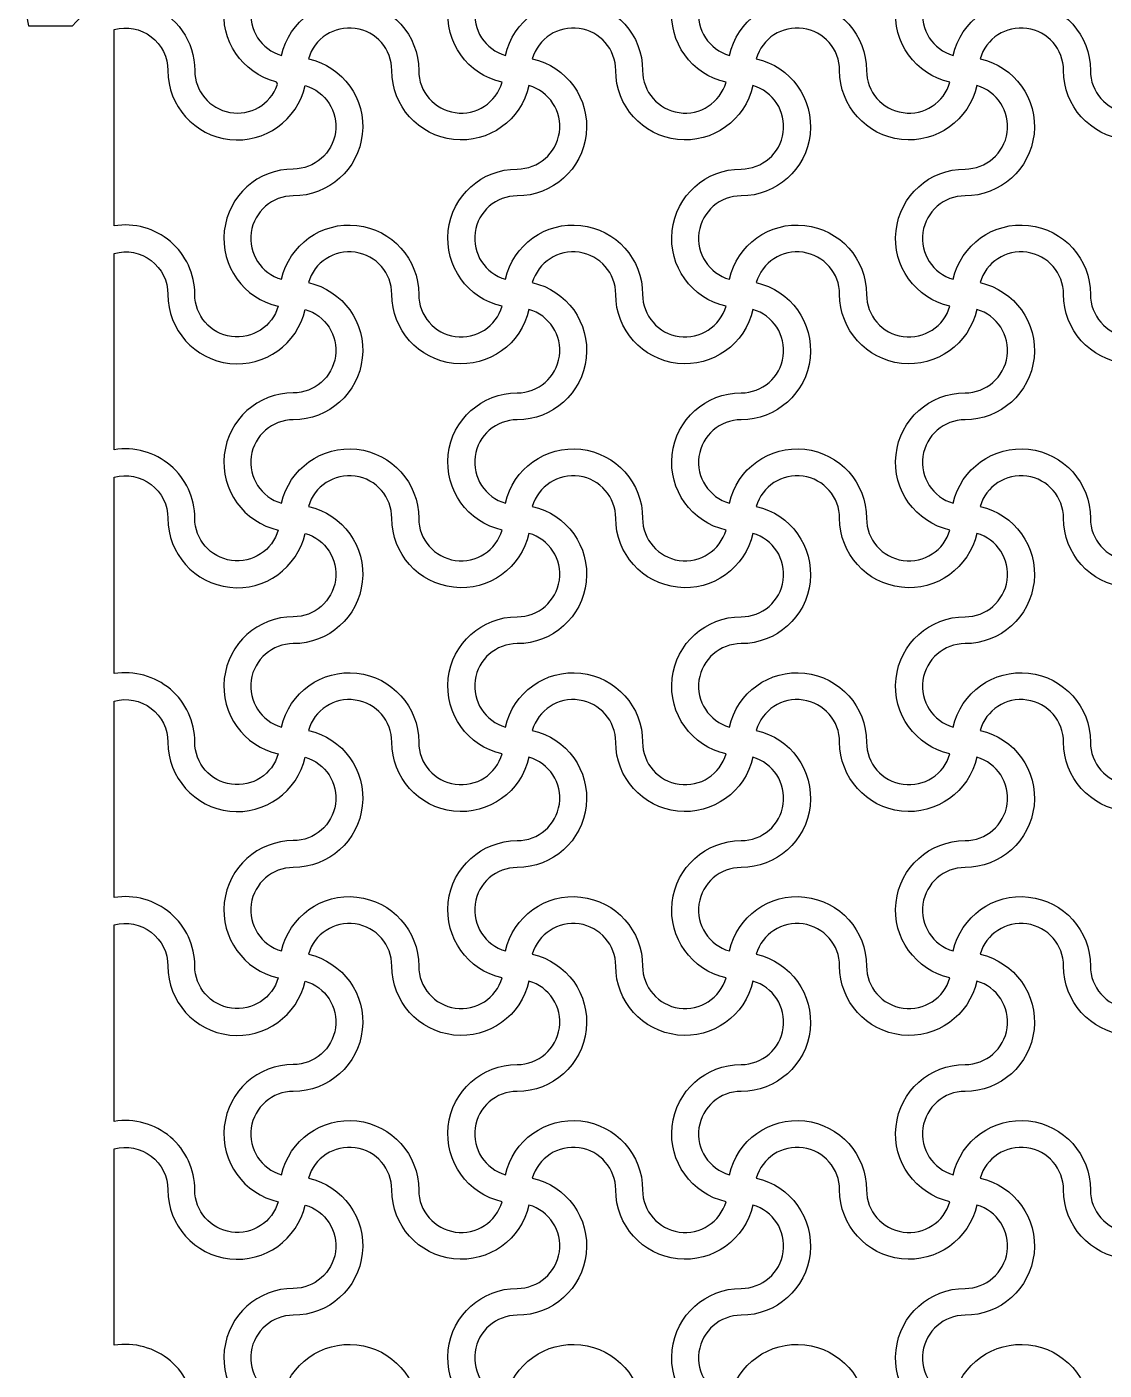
# Model space of a CAD drawing. Header units: millimetres. Extents: x 24 to 345, y 12 to 201.
# Drawn here: x 73.119 to 75.044, y 35.172 to 37.572 of the extents above; entities that cross this region are included whole.
import ezdxf

# ---------------------------------------------------------------- set-up
doc = ezdxf.new("R2010")
doc.units = ezdxf.units.MM
doc.header["$MEASUREMENT"] = 0
doc.layers.add('5th metal (rf+ground)', color=240, linetype='Continuous')

msp = doc.modelspace()

# ---------------------------------------------------------------- linework, layer by layer
at = {"layer": '5th metal (rf+ground)'}
for points in [[(73.20056, 37.57421, -0.6990522), (73.4193, 37.49421, 0.8396467), (73.56675, 37.46831, 0.3140027), (73.56403, 37.47422, -0.8800119), (73.5953, 37.71821, 0.8296244), (73.62288, 37.86503, 0.3532589), (73.61495, 37.86168, -0.8753594), (73.3713, 37.89421, 0.8341201), (73.22419, 37.92104, 0.111244), (73.22362, 37.9179, 0.2790122), (73.22725, 37.91402, -0.8774938), (73.1953, 37.67021, 0.4945431), (73.12198, 37.57421)], [(73.20056, 37.57421, -0.6990522), (73.4193, 37.49421, 0.8396467), (73.56675, 37.46831, 0.3140027), (73.56403, 37.47422, -0.8800119), (73.5953, 37.71821, 0.8296244), (73.62288, 37.86503, 0.3532589), (73.61495, 37.86168, -0.8753594), (73.3713, 37.89421, 0.8341201), (73.22419, 37.92104, 0.111244), (73.22362, 37.9179, 0.2790122), (73.22725, 37.91402, -0.8774938), (73.1953, 37.67021, 0.4945431), (73.12198, 37.57421)], [(73.20056, 37.57421, -0.6990522), (73.4193, 37.49421, 0.8396467), (73.56675, 37.46831, 0.3140027), (73.56403, 37.47422, -0.8800119), (73.5953, 37.71821, 0.8296244), (73.62288, 37.86503, 0.3532589), (73.61495, 37.86168, -0.8753594), (73.3713, 37.89421, 0.8341201), (73.22419, 37.92104, 0.111244), (73.22362, 37.9179, 0.2790122), (73.22725, 37.91402, -0.8774938), (73.1953, 37.67021, 0.4945431), (73.12198, 37.57421)], [(73.20056, 37.57421, -0.6990522), (73.4193, 37.49421, 0.8396467), (73.56675, 37.46831, 0.3140027), (73.56403, 37.47422, -0.8800119), (73.5953, 37.71821, 0.8296244), (73.62288, 37.86503, 0.3532589), (73.61495, 37.86168, -0.8753594), (73.3713, 37.89421, 0.8341201), (73.22419, 37.92104, 0.111244), (73.22362, 37.9179, 0.2790122), (73.22725, 37.91402, -0.8774938), (73.1953, 37.67021, 0.4945431), (73.12198, 37.57421)], [(74.01633, 37.86724, -0.8959788), (73.7713, 37.89421, 0.8687853), (73.62227, 37.91524, -0.8959788), (73.5953, 37.67021, 0.8687853), (73.57427, 37.52118, -0.8959788), (73.8193, 37.49421, 0.8687853), (73.96833, 37.47318, -0.8959788), (73.9953, 37.71821, 0.8687853)], [(74.01633, 37.86724, -0.8959788), (73.7713, 37.89421, 0.8687853), (73.62227, 37.91524, -0.8959788), (73.5953, 37.67021, 0.8687853), (73.57427, 37.52118, -0.8959788), (73.8193, 37.49421, 0.8687853), (73.96833, 37.47318, -0.8959788), (73.9953, 37.71821, 0.8687853)], [(74.01633, 37.86724, -0.8959788), (73.7713, 37.89421, 0.8687853), (73.62227, 37.91524, -0.8959788), (73.5953, 37.67021, 0.8687853), (73.57427, 37.52118, -0.8959788), (73.8193, 37.49421, 0.8687853), (73.96833, 37.47318, -0.8959788), (73.9953, 37.71821, 0.8687853)], [(74.01633, 37.86724, -0.8959788), (73.7713, 37.89421, 0.8687853), (73.62227, 37.91524, -0.8959788), (73.5953, 37.67021, 0.8687853), (73.57427, 37.52118, -0.8959788), (73.8193, 37.49421, 0.8687853), (73.96833, 37.47318, -0.8959788), (73.9953, 37.71821, 0.8687853)], [(74.41633, 37.86724, -0.8959788), (74.1713, 37.89421, 0.8687853), (74.02227, 37.91524, -0.8959788), (73.9953, 37.67021, 0.8687853), (73.97427, 37.52118, -0.8959788), (74.2193, 37.49421, 0.8687853), (74.36833, 37.47318, -0.8959788), (74.3953, 37.71821, 0.8687853)], [(74.41633, 37.86724, -0.8959788), (74.1713, 37.89421, 0.8687853), (74.02227, 37.91524, -0.8959788), (73.9953, 37.67021, 0.8687853), (73.97427, 37.52118, -0.8959788), (74.2193, 37.49421, 0.8687853), (74.36833, 37.47318, -0.8959788), (74.3953, 37.71821, 0.8687853)], [(74.41633, 37.86724, -0.8959788), (74.1713, 37.89421, 0.8687853), (74.02227, 37.91524, -0.8959788), (73.9953, 37.67021, 0.8687853), (73.97427, 37.52118, -0.8959788), (74.2193, 37.49421, 0.8687853), (74.36833, 37.47318, -0.8959788), (74.3953, 37.71821, 0.8687853)], [(74.41633, 37.86724, -0.8959788), (74.1713, 37.89421, 0.8687853), (74.02227, 37.91524, -0.8959788), (73.9953, 37.67021, 0.8687853), (73.97427, 37.52118, -0.8959788), (74.2193, 37.49421, 0.8687853), (74.36833, 37.47318, -0.8959788), (74.3953, 37.71821, 0.8687853)], [(74.81633, 37.86724, -0.8959788), (74.5713, 37.89421, 0.8687853), (74.42227, 37.91524, -0.8959788), (74.3953, 37.67021, 0.8687853), (74.37427, 37.52118, -0.8959788), (74.6193, 37.49421, 0.8687853), (74.76833, 37.47318, -0.8959788), (74.7953, 37.71821, 0.8687853)], [(74.81633, 37.86724, -0.8959788), (74.5713, 37.89421, 0.8687853), (74.42227, 37.91524, -0.8959788), (74.3953, 37.67021, 0.8687853), (74.37427, 37.52118, -0.8959788), (74.6193, 37.49421, 0.8687853), (74.76833, 37.47318, -0.8959788), (74.7953, 37.71821, 0.8687853)], [(74.81633, 37.86724, -0.8959788), (74.5713, 37.89421, 0.8687853), (74.42227, 37.91524, -0.8959788), (74.3953, 37.67021, 0.8687853), (74.37427, 37.52118, -0.8959788), (74.6193, 37.49421, 0.8687853), (74.76833, 37.47318, -0.8959788), (74.7953, 37.71821, 0.8687853)], [(74.81633, 37.86724, -0.8959788), (74.5713, 37.89421, 0.8687853), (74.42227, 37.91524, -0.8959788), (74.3953, 37.67021, 0.8687853), (74.37427, 37.52118, -0.8959788), (74.6193, 37.49421, 0.8687853), (74.76833, 37.47318, -0.8959788), (74.7953, 37.71821, 0.8687853)], [(75.21633, 37.86724, -0.8959788), (74.9713, 37.89421, 0.8687853), (74.82227, 37.91524, -0.8959788), (74.7953, 37.67021, 0.8687853), (74.77427, 37.52118, -0.8959788), (75.0193, 37.49421, 0.8687853), (75.16833, 37.47318, -0.8959788), (75.1953, 37.71821, 0.8687853)], [(75.21633, 37.86724, -0.8959788), (74.9713, 37.89421, 0.8687853), (74.82227, 37.91524, -0.8959788), (74.7953, 37.67021, 0.8687853), (74.77427, 37.52118, -0.8959788), (75.0193, 37.49421, 0.8687853), (75.16833, 37.47318, -0.8959788), (75.1953, 37.71821, 0.8687853)], [(75.21633, 37.86724, -0.8959788), (74.9713, 37.89421, 0.8687853), (74.82227, 37.91524, -0.8959788), (74.7953, 37.67021, 0.8687853), (74.77427, 37.52118, -0.8959788), (75.0193, 37.49421, 0.8687853), (75.16833, 37.47318, -0.8959788), (75.1953, 37.71821, 0.8687853)], [(75.21633, 37.86724, -0.8959788), (74.9713, 37.89421, 0.8687853), (74.82227, 37.91524, -0.8959788), (74.7953, 37.67021, 0.8687853), (74.77427, 37.52118, -0.8959788), (75.0193, 37.49421, 0.8687853), (75.16833, 37.47318, -0.8959788), (75.1953, 37.71821, 0.8687853)], [(73.4193, 37.09421, 0.4624981), (73.2753, 37.21659), (73.2753, 37.56753, -0.4945431), (73.3713, 37.49421, 0.8959788), (73.61633, 37.46724, -0.8687853), (73.5953, 37.31821, 0.8959788), (73.56833, 37.07318, -0.8687853)], [(73.4193, 37.09421, 0.4624981), (73.2753, 37.21659), (73.2753, 37.56753, -0.4945431), (73.3713, 37.49421, 0.8959788), (73.61633, 37.46724, -0.8687853), (73.5953, 37.31821, 0.8959788), (73.56833, 37.07318, -0.8687853)], [(73.4193, 37.09421, 0.4624981), (73.2753, 37.21659), (73.2753, 37.56753, -0.4945431), (73.3713, 37.49421, 0.8959788), (73.61633, 37.46724, -0.8687853), (73.5953, 37.31821, 0.8959788), (73.56833, 37.07318, -0.8687853)], [(73.4193, 37.09421, 0.4624981), (73.2753, 37.21659), (73.2753, 37.56753, -0.4945431), (73.3713, 37.49421, 0.8959788), (73.61633, 37.46724, -0.8687853), (73.5953, 37.31821, 0.8959788), (73.56833, 37.07318, -0.8687853)], [(74.01633, 37.46724, -0.8959788), (73.7713, 37.49421, 0.8687853), (73.62227, 37.51524, -0.8959788), (73.5953, 37.27021, 0.8687853), (73.57427, 37.12118, -0.8959788), (73.8193, 37.09421, 0.8687853), (73.96833, 37.07318, -0.8959788), (73.9953, 37.31821, 0.8687853)], [(74.01633, 37.46724, -0.8959788), (73.7713, 37.49421, 0.8687853), (73.62227, 37.51524, -0.8959788), (73.5953, 37.27021, 0.8687853), (73.57427, 37.12118, -0.8959788), (73.8193, 37.09421, 0.8687853), (73.96833, 37.07318, -0.8959788), (73.9953, 37.31821, 0.8687853)], [(74.01633, 37.46724, -0.8959788), (73.7713, 37.49421, 0.8687853), (73.62227, 37.51524, -0.8959788), (73.5953, 37.27021, 0.8687853), (73.57427, 37.12118, -0.8959788), (73.8193, 37.09421, 0.8687853), (73.96833, 37.07318, -0.8959788), (73.9953, 37.31821, 0.8687853)], [(74.01633, 37.46724, -0.8959788), (73.7713, 37.49421, 0.8687853), (73.62227, 37.51524, -0.8959788), (73.5953, 37.27021, 0.8687853), (73.57427, 37.12118, -0.8959788), (73.8193, 37.09421, 0.8687853), (73.96833, 37.07318, -0.8959788), (73.9953, 37.31821, 0.8687853)], [(74.41633, 37.46724, -0.8959788), (74.1713, 37.49421, 0.8687853), (74.02227, 37.51524, -0.8959788), (73.9953, 37.27021, 0.8687853), (73.97427, 37.12118, -0.8959788), (74.2193, 37.09421, 0.8687853), (74.36833, 37.07318, -0.8959788), (74.3953, 37.31821, 0.8687853)], [(74.41633, 37.46724, -0.8959788), (74.1713, 37.49421, 0.8687853), (74.02227, 37.51524, -0.8959788), (73.9953, 37.27021, 0.8687853), (73.97427, 37.12118, -0.8959788), (74.2193, 37.09421, 0.8687853), (74.36833, 37.07318, -0.8959788), (74.3953, 37.31821, 0.8687853)], [(74.41633, 37.46724, -0.8959788), (74.1713, 37.49421, 0.8687853), (74.02227, 37.51524, -0.8959788), (73.9953, 37.27021, 0.8687853), (73.97427, 37.12118, -0.8959788), (74.2193, 37.09421, 0.8687853), (74.36833, 37.07318, -0.8959788), (74.3953, 37.31821, 0.8687853)], [(74.41633, 37.46724, -0.8959788), (74.1713, 37.49421, 0.8687853), (74.02227, 37.51524, -0.8959788), (73.9953, 37.27021, 0.8687853), (73.97427, 37.12118, -0.8959788), (74.2193, 37.09421, 0.8687853), (74.36833, 37.07318, -0.8959788), (74.3953, 37.31821, 0.8687853)], [(74.81633, 37.46724, -0.8959788), (74.5713, 37.49421, 0.8687853), (74.42227, 37.51524, -0.8959788), (74.3953, 37.27021, 0.8687853), (74.37427, 37.12118, -0.8959788), (74.6193, 37.09421, 0.8687853), (74.76833, 37.07318, -0.8959788), (74.7953, 37.31821, 0.8687853)], [(74.81633, 37.46724, -0.8959788), (74.5713, 37.49421, 0.8687853), (74.42227, 37.51524, -0.8959788), (74.3953, 37.27021, 0.8687853), (74.37427, 37.12118, -0.8959788), (74.6193, 37.09421, 0.8687853), (74.76833, 37.07318, -0.8959788), (74.7953, 37.31821, 0.8687853)], [(74.81633, 37.46724, -0.8959788), (74.5713, 37.49421, 0.8687853), (74.42227, 37.51524, -0.8959788), (74.3953, 37.27021, 0.8687853), (74.37427, 37.12118, -0.8959788), (74.6193, 37.09421, 0.8687853), (74.76833, 37.07318, -0.8959788), (74.7953, 37.31821, 0.8687853)], [(74.81633, 37.46724, -0.8959788), (74.5713, 37.49421, 0.8687853), (74.42227, 37.51524, -0.8959788), (74.3953, 37.27021, 0.8687853), (74.37427, 37.12118, -0.8959788), (74.6193, 37.09421, 0.8687853), (74.76833, 37.07318, -0.8959788), (74.7953, 37.31821, 0.8687853)], [(75.21633, 37.46724, -0.8959788), (74.9713, 37.49421, 0.8687853), (74.82227, 37.51524, -0.8959788), (74.7953, 37.27021, 0.8687853), (74.77427, 37.12118, -0.8959788), (75.0193, 37.09421, 0.8687853), (75.16833, 37.07318, -0.8959788), (75.1953, 37.31821, 0.8687853)], [(75.21633, 37.46724, -0.8959788), (74.9713, 37.49421, 0.8687853), (74.82227, 37.51524, -0.8959788), (74.7953, 37.27021, 0.8687853), (74.77427, 37.12118, -0.8959788), (75.0193, 37.09421, 0.8687853), (75.16833, 37.07318, -0.8959788), (75.1953, 37.31821, 0.8687853)], [(75.21633, 37.46724, -0.8959788), (74.9713, 37.49421, 0.8687853), (74.82227, 37.51524, -0.8959788), (74.7953, 37.27021, 0.8687853), (74.77427, 37.12118, -0.8959788), (75.0193, 37.09421, 0.8687853), (75.16833, 37.07318, -0.8959788), (75.1953, 37.31821, 0.8687853)], [(75.21633, 37.46724, -0.8959788), (74.9713, 37.49421, 0.8687853), (74.82227, 37.51524, -0.8959788), (74.7953, 37.27021, 0.8687853), (74.77427, 37.12118, -0.8959788), (75.0193, 37.09421, 0.8687853), (75.16833, 37.07318, -0.8959788), (75.1953, 37.31821, 0.8687853)], [(73.4193, 36.69421, 0.4624981), (73.2753, 36.81659), (73.2753, 37.16753, -0.4945431), (73.3713, 37.09421, 0.8959788), (73.61633, 37.06724, -0.8687853), (73.5953, 36.91821, 0.8959788), (73.56833, 36.67318, -0.8687853)], [(73.4193, 36.69421, 0.4624981), (73.2753, 36.81659), (73.2753, 37.16753, -0.4945431), (73.3713, 37.09421, 0.8959788), (73.61633, 37.06724, -0.8687853), (73.5953, 36.91821, 0.8959788), (73.56833, 36.67318, -0.8687853)], [(73.4193, 36.69421, 0.4624981), (73.2753, 36.81659), (73.2753, 37.16753, -0.4945431), (73.3713, 37.09421, 0.8959788), (73.61633, 37.06724, -0.8687853), (73.5953, 36.91821, 0.8959788), (73.56833, 36.67318, -0.8687853)], [(73.4193, 36.69421, 0.4624981), (73.2753, 36.81659), (73.2753, 37.16753, -0.4945431), (73.3713, 37.09421, 0.8959788), (73.61633, 37.06724, -0.8687853), (73.5953, 36.91821, 0.8959788), (73.56833, 36.67318, -0.8687853)], [(74.01633, 37.06724, -0.8959788), (73.7713, 37.09421, 0.8687853), (73.62227, 37.11524, -0.8959788), (73.5953, 36.87021, 0.8687853), (73.57427, 36.72118, -0.8959788), (73.8193, 36.69421, 0.8687853), (73.96833, 36.67318, -0.8959788), (73.9953, 36.91821, 0.8687853)], [(74.01633, 37.06724, -0.8959788), (73.7713, 37.09421, 0.8687853), (73.62227, 37.11524, -0.8959788), (73.5953, 36.87021, 0.8687853), (73.57427, 36.72118, -0.8959788), (73.8193, 36.69421, 0.8687853), (73.96833, 36.67318, -0.8959788), (73.9953, 36.91821, 0.8687853)], [(74.01633, 37.06724, -0.8959788), (73.7713, 37.09421, 0.8687853), (73.62227, 37.11524, -0.8959788), (73.5953, 36.87021, 0.8687853), (73.57427, 36.72118, -0.8959788), (73.8193, 36.69421, 0.8687853), (73.96833, 36.67318, -0.8959788), (73.9953, 36.91821, 0.8687853)], [(74.01633, 37.06724, -0.8959788), (73.7713, 37.09421, 0.8687853), (73.62227, 37.11524, -0.8959788), (73.5953, 36.87021, 0.8687853), (73.57427, 36.72118, -0.8959788), (73.8193, 36.69421, 0.8687853), (73.96833, 36.67318, -0.8959788), (73.9953, 36.91821, 0.8687853)], [(74.41633, 37.06724, -0.8959788), (74.1713, 37.09421, 0.8687853), (74.02227, 37.11524, -0.8959788), (73.9953, 36.87021, 0.8687853), (73.97427, 36.72118, -0.8959788), (74.2193, 36.69421, 0.8687853), (74.36833, 36.67318, -0.8959788), (74.3953, 36.91821, 0.8687853)], [(74.41633, 37.06724, -0.8959788), (74.1713, 37.09421, 0.8687853), (74.02227, 37.11524, -0.8959788), (73.9953, 36.87021, 0.8687853), (73.97427, 36.72118, -0.8959788), (74.2193, 36.69421, 0.8687853), (74.36833, 36.67318, -0.8959788), (74.3953, 36.91821, 0.8687853)], [(74.41633, 37.06724, -0.8959788), (74.1713, 37.09421, 0.8687853), (74.02227, 37.11524, -0.8959788), (73.9953, 36.87021, 0.8687853), (73.97427, 36.72118, -0.8959788), (74.2193, 36.69421, 0.8687853), (74.36833, 36.67318, -0.8959788), (74.3953, 36.91821, 0.8687853)], [(74.41633, 37.06724, -0.8959788), (74.1713, 37.09421, 0.8687853), (74.02227, 37.11524, -0.8959788), (73.9953, 36.87021, 0.8687853), (73.97427, 36.72118, -0.8959788), (74.2193, 36.69421, 0.8687853), (74.36833, 36.67318, -0.8959788), (74.3953, 36.91821, 0.8687853)], [(74.81633, 37.06724, -0.8959788), (74.5713, 37.09421, 0.8687853), (74.42227, 37.11524, -0.8959788), (74.3953, 36.87021, 0.8687853), (74.37427, 36.72118, -0.8959788), (74.6193, 36.69421, 0.8687853), (74.76833, 36.67318, -0.8959788), (74.7953, 36.91821, 0.8687853)], [(74.81633, 37.06724, -0.8959788), (74.5713, 37.09421, 0.8687853), (74.42227, 37.11524, -0.8959788), (74.3953, 36.87021, 0.8687853), (74.37427, 36.72118, -0.8959788), (74.6193, 36.69421, 0.8687853), (74.76833, 36.67318, -0.8959788), (74.7953, 36.91821, 0.8687853)], [(74.81633, 37.06724, -0.8959788), (74.5713, 37.09421, 0.8687853), (74.42227, 37.11524, -0.8959788), (74.3953, 36.87021, 0.8687853), (74.37427, 36.72118, -0.8959788), (74.6193, 36.69421, 0.8687853), (74.76833, 36.67318, -0.8959788), (74.7953, 36.91821, 0.8687853)], [(74.81633, 37.06724, -0.8959788), (74.5713, 37.09421, 0.8687853), (74.42227, 37.11524, -0.8959788), (74.3953, 36.87021, 0.8687853), (74.37427, 36.72118, -0.8959788), (74.6193, 36.69421, 0.8687853), (74.76833, 36.67318, -0.8959788), (74.7953, 36.91821, 0.8687853)], [(75.21633, 37.06724, -0.8959788), (74.9713, 37.09421, 0.8687853), (74.82227, 37.11524, -0.8959788), (74.7953, 36.87021, 0.8687853), (74.77427, 36.72118, -0.8959788), (75.0193, 36.69421, 0.8687853), (75.16833, 36.67318, -0.8959788), (75.1953, 36.91821, 0.8687853)], [(75.21633, 37.06724, -0.8959788), (74.9713, 37.09421, 0.8687853), (74.82227, 37.11524, -0.8959788), (74.7953, 36.87021, 0.8687853), (74.77427, 36.72118, -0.8959788), (75.0193, 36.69421, 0.8687853), (75.16833, 36.67318, -0.8959788), (75.1953, 36.91821, 0.8687853)], [(75.21633, 37.06724, -0.8959788), (74.9713, 37.09421, 0.8687853), (74.82227, 37.11524, -0.8959788), (74.7953, 36.87021, 0.8687853), (74.77427, 36.72118, -0.8959788), (75.0193, 36.69421, 0.8687853), (75.16833, 36.67318, -0.8959788), (75.1953, 36.91821, 0.8687853)], [(75.21633, 37.06724, -0.8959788), (74.9713, 37.09421, 0.8687853), (74.82227, 37.11524, -0.8959788), (74.7953, 36.87021, 0.8687853), (74.77427, 36.72118, -0.8959788), (75.0193, 36.69421, 0.8687853), (75.16833, 36.67318, -0.8959788), (75.1953, 36.91821, 0.8687853)], [(73.4193, 36.29421, 0.4624981), (73.2753, 36.41659), (73.2753, 36.76753, -0.4945431), (73.3713, 36.69421, 0.8959788), (73.61633, 36.66724, -0.8687853), (73.5953, 36.51821, 0.8959788), (73.56833, 36.27318, -0.8687853)], [(73.4193, 36.29421, 0.4624981), (73.2753, 36.41659), (73.2753, 36.76753, -0.4945431), (73.3713, 36.69421, 0.8959788), (73.61633, 36.66724, -0.8687853), (73.5953, 36.51821, 0.8959788), (73.56833, 36.27318, -0.8687853)], [(73.4193, 36.29421, 0.4624981), (73.2753, 36.41659), (73.2753, 36.76753, -0.4945431), (73.3713, 36.69421, 0.8959788), (73.61633, 36.66724, -0.8687853), (73.5953, 36.51821, 0.8959788), (73.56833, 36.27318, -0.8687853)], [(73.4193, 36.29421, 0.4624981), (73.2753, 36.41659), (73.2753, 36.76753, -0.4945431), (73.3713, 36.69421, 0.8959788), (73.61633, 36.66724, -0.8687853), (73.5953, 36.51821, 0.8959788), (73.56833, 36.27318, -0.8687853)], [(74.01633, 36.66724, -0.8959788), (73.7713, 36.69421, 0.8687853), (73.62227, 36.71524, -0.8959788), (73.5953, 36.47021, 0.8687853), (73.57427, 36.32118, -0.8959788), (73.8193, 36.29421, 0.8687853), (73.96833, 36.27318, -0.8959788), (73.9953, 36.51821, 0.8687853)], [(74.01633, 36.66724, -0.8959788), (73.7713, 36.69421, 0.8687853), (73.62227, 36.71524, -0.8959788), (73.5953, 36.47021, 0.8687853), (73.57427, 36.32118, -0.8959788), (73.8193, 36.29421, 0.8687853), (73.96833, 36.27318, -0.8959788), (73.9953, 36.51821, 0.8687853)], [(74.01633, 36.66724, -0.8959788), (73.7713, 36.69421, 0.8687853), (73.62227, 36.71524, -0.8959788), (73.5953, 36.47021, 0.8687853), (73.57427, 36.32118, -0.8959788), (73.8193, 36.29421, 0.8687853), (73.96833, 36.27318, -0.8959788), (73.9953, 36.51821, 0.8687853)], [(74.01633, 36.66724, -0.8959788), (73.7713, 36.69421, 0.8687853), (73.62227, 36.71524, -0.8959788), (73.5953, 36.47021, 0.8687853), (73.57427, 36.32118, -0.8959788), (73.8193, 36.29421, 0.8687853), (73.96833, 36.27318, -0.8959788), (73.9953, 36.51821, 0.8687853)], [(74.41633, 36.66724, -0.8959788), (74.1713, 36.69421, 0.8687853), (74.02227, 36.71524, -0.8959788), (73.9953, 36.47021, 0.8687853), (73.97427, 36.32118, -0.8959788), (74.2193, 36.29421, 0.8687853), (74.36833, 36.27318, -0.8959788), (74.3953, 36.51821, 0.8687853)], [(74.41633, 36.66724, -0.8959788), (74.1713, 36.69421, 0.8687853), (74.02227, 36.71524, -0.8959788), (73.9953, 36.47021, 0.8687853), (73.97427, 36.32118, -0.8959788), (74.2193, 36.29421, 0.8687853), (74.36833, 36.27318, -0.8959788), (74.3953, 36.51821, 0.8687853)], [(74.41633, 36.66724, -0.8959788), (74.1713, 36.69421, 0.8687853), (74.02227, 36.71524, -0.8959788), (73.9953, 36.47021, 0.8687853), (73.97427, 36.32118, -0.8959788), (74.2193, 36.29421, 0.8687853), (74.36833, 36.27318, -0.8959788), (74.3953, 36.51821, 0.8687853)], [(74.41633, 36.66724, -0.8959788), (74.1713, 36.69421, 0.8687853), (74.02227, 36.71524, -0.8959788), (73.9953, 36.47021, 0.8687853), (73.97427, 36.32118, -0.8959788), (74.2193, 36.29421, 0.8687853), (74.36833, 36.27318, -0.8959788), (74.3953, 36.51821, 0.8687853)], [(74.81633, 36.66724, -0.8959788), (74.5713, 36.69421, 0.8687853), (74.42227, 36.71524, -0.8959788), (74.3953, 36.47021, 0.8687853), (74.37427, 36.32118, -0.8959788), (74.6193, 36.29421, 0.8687853), (74.76833, 36.27318, -0.8959788), (74.7953, 36.51821, 0.8687853)], [(74.81633, 36.66724, -0.8959788), (74.5713, 36.69421, 0.8687853), (74.42227, 36.71524, -0.8959788), (74.3953, 36.47021, 0.8687853), (74.37427, 36.32118, -0.8959788), (74.6193, 36.29421, 0.8687853), (74.76833, 36.27318, -0.8959788), (74.7953, 36.51821, 0.8687853)], [(74.81633, 36.66724, -0.8959788), (74.5713, 36.69421, 0.8687853), (74.42227, 36.71524, -0.8959788), (74.3953, 36.47021, 0.8687853), (74.37427, 36.32118, -0.8959788), (74.6193, 36.29421, 0.8687853), (74.76833, 36.27318, -0.8959788), (74.7953, 36.51821, 0.8687853)], [(74.81633, 36.66724, -0.8959788), (74.5713, 36.69421, 0.8687853), (74.42227, 36.71524, -0.8959788), (74.3953, 36.47021, 0.8687853), (74.37427, 36.32118, -0.8959788), (74.6193, 36.29421, 0.8687853), (74.76833, 36.27318, -0.8959788), (74.7953, 36.51821, 0.8687853)], [(75.21633, 36.66724, -0.8959788), (74.9713, 36.69421, 0.8687853), (74.82227, 36.71524, -0.8959788), (74.7953, 36.47021, 0.8687853), (74.77427, 36.32118, -0.8959788), (75.0193, 36.29421, 0.8687853), (75.16833, 36.27318, -0.8959788), (75.1953, 36.51821, 0.8687853)], [(75.21633, 36.66724, -0.8959788), (74.9713, 36.69421, 0.8687853), (74.82227, 36.71524, -0.8959788), (74.7953, 36.47021, 0.8687853), (74.77427, 36.32118, -0.8959788), (75.0193, 36.29421, 0.8687853), (75.16833, 36.27318, -0.8959788), (75.1953, 36.51821, 0.8687853)], [(75.21633, 36.66724, -0.8959788), (74.9713, 36.69421, 0.8687853), (74.82227, 36.71524, -0.8959788), (74.7953, 36.47021, 0.8687853), (74.77427, 36.32118, -0.8959788), (75.0193, 36.29421, 0.8687853), (75.16833, 36.27318, -0.8959788), (75.1953, 36.51821, 0.8687853)], [(75.21633, 36.66724, -0.8959788), (74.9713, 36.69421, 0.8687853), (74.82227, 36.71524, -0.8959788), (74.7953, 36.47021, 0.8687853), (74.77427, 36.32118, -0.8959788), (75.0193, 36.29421, 0.8687853), (75.16833, 36.27318, -0.8959788), (75.1953, 36.51821, 0.8687853)], [(73.4193, 35.89421, 0.4624981), (73.2753, 36.01659), (73.2753, 36.36753, -0.4945431), (73.3713, 36.29421, 0.8959788), (73.61633, 36.26724, -0.8687853), (73.5953, 36.11821, 0.8959788), (73.56833, 35.87318, -0.8687853)], [(73.4193, 35.89421, 0.4624981), (73.2753, 36.01659), (73.2753, 36.36753, -0.4945431), (73.3713, 36.29421, 0.8959788), (73.61633, 36.26724, -0.8687853), (73.5953, 36.11821, 0.8959788), (73.56833, 35.87318, -0.8687853)], [(73.4193, 35.89421, 0.4624981), (73.2753, 36.01659), (73.2753, 36.36753, -0.4945431), (73.3713, 36.29421, 0.8959788), (73.61633, 36.26724, -0.8687853), (73.5953, 36.11821, 0.8959788), (73.56833, 35.87318, -0.8687853)], [(73.4193, 35.89421, 0.4624981), (73.2753, 36.01659), (73.2753, 36.36753, -0.4945431), (73.3713, 36.29421, 0.8959788), (73.61633, 36.26724, -0.8687853), (73.5953, 36.11821, 0.8959788), (73.56833, 35.87318, -0.8687853)], [(74.01633, 36.26724, -0.8959788), (73.7713, 36.29421, 0.8687853), (73.62227, 36.31524, -0.8959788), (73.5953, 36.07021, 0.8687853), (73.57427, 35.92118, -0.8959788), (73.8193, 35.89421, 0.8687853), (73.96833, 35.87318, -0.8959788), (73.9953, 36.11821, 0.8687853)], [(74.01633, 36.26724, -0.8959788), (73.7713, 36.29421, 0.8687853), (73.62227, 36.31524, -0.8959788), (73.5953, 36.07021, 0.8687853), (73.57427, 35.92118, -0.8959788), (73.8193, 35.89421, 0.8687853), (73.96833, 35.87318, -0.8959788), (73.9953, 36.11821, 0.8687853)], [(74.01633, 36.26724, -0.8959788), (73.7713, 36.29421, 0.8687853), (73.62227, 36.31524, -0.8959788), (73.5953, 36.07021, 0.8687853), (73.57427, 35.92118, -0.8959788), (73.8193, 35.89421, 0.8687853), (73.96833, 35.87318, -0.8959788), (73.9953, 36.11821, 0.8687853)], [(74.01633, 36.26724, -0.8959788), (73.7713, 36.29421, 0.8687853), (73.62227, 36.31524, -0.8959788), (73.5953, 36.07021, 0.8687853), (73.57427, 35.92118, -0.8959788), (73.8193, 35.89421, 0.8687853), (73.96833, 35.87318, -0.8959788), (73.9953, 36.11821, 0.8687853)], [(74.41633, 36.26724, -0.8959788), (74.1713, 36.29421, 0.8687853), (74.02227, 36.31524, -0.8959788), (73.9953, 36.07021, 0.8687853), (73.97427, 35.92118, -0.8959788), (74.2193, 35.89421, 0.8687853), (74.36833, 35.87318, -0.8959788), (74.3953, 36.11821, 0.8687853)], [(74.41633, 36.26724, -0.8959788), (74.1713, 36.29421, 0.8687853), (74.02227, 36.31524, -0.8959788), (73.9953, 36.07021, 0.8687853), (73.97427, 35.92118, -0.8959788), (74.2193, 35.89421, 0.8687853), (74.36833, 35.87318, -0.8959788), (74.3953, 36.11821, 0.8687853)], [(74.41633, 36.26724, -0.8959788), (74.1713, 36.29421, 0.8687853), (74.02227, 36.31524, -0.8959788), (73.9953, 36.07021, 0.8687853), (73.97427, 35.92118, -0.8959788), (74.2193, 35.89421, 0.8687853), (74.36833, 35.87318, -0.8959788), (74.3953, 36.11821, 0.8687853)], [(74.41633, 36.26724, -0.8959788), (74.1713, 36.29421, 0.8687853), (74.02227, 36.31524, -0.8959788), (73.9953, 36.07021, 0.8687853), (73.97427, 35.92118, -0.8959788), (74.2193, 35.89421, 0.8687853), (74.36833, 35.87318, -0.8959788), (74.3953, 36.11821, 0.8687853)], [(74.81633, 36.26724, -0.8959788), (74.5713, 36.29421, 0.8687853), (74.42227, 36.31524, -0.8959788), (74.3953, 36.07021, 0.8687853), (74.37427, 35.92118, -0.8959788), (74.6193, 35.89421, 0.8687853), (74.76833, 35.87318, -0.8959788), (74.7953, 36.11821, 0.8687853)], [(74.81633, 36.26724, -0.8959788), (74.5713, 36.29421, 0.8687853), (74.42227, 36.31524, -0.8959788), (74.3953, 36.07021, 0.8687853), (74.37427, 35.92118, -0.8959788), (74.6193, 35.89421, 0.8687853), (74.76833, 35.87318, -0.8959788), (74.7953, 36.11821, 0.8687853)], [(74.81633, 36.26724, -0.8959788), (74.5713, 36.29421, 0.8687853), (74.42227, 36.31524, -0.8959788), (74.3953, 36.07021, 0.8687853), (74.37427, 35.92118, -0.8959788), (74.6193, 35.89421, 0.8687853), (74.76833, 35.87318, -0.8959788), (74.7953, 36.11821, 0.8687853)], [(74.81633, 36.26724, -0.8959788), (74.5713, 36.29421, 0.8687853), (74.42227, 36.31524, -0.8959788), (74.3953, 36.07021, 0.8687853), (74.37427, 35.92118, -0.8959788), (74.6193, 35.89421, 0.8687853), (74.76833, 35.87318, -0.8959788), (74.7953, 36.11821, 0.8687853)], [(75.21633, 36.26724, -0.8959788), (74.9713, 36.29421, 0.8687853), (74.82227, 36.31524, -0.8959788), (74.7953, 36.07021, 0.8687853), (74.77427, 35.92118, -0.8959788), (75.0193, 35.89421, 0.8687853), (75.16833, 35.87318, -0.8959788), (75.1953, 36.11821, 0.8687853)], [(75.21633, 36.26724, -0.8959788), (74.9713, 36.29421, 0.8687853), (74.82227, 36.31524, -0.8959788), (74.7953, 36.07021, 0.8687853), (74.77427, 35.92118, -0.8959788), (75.0193, 35.89421, 0.8687853), (75.16833, 35.87318, -0.8959788), (75.1953, 36.11821, 0.8687853)], [(75.21633, 36.26724, -0.8959788), (74.9713, 36.29421, 0.8687853), (74.82227, 36.31524, -0.8959788), (74.7953, 36.07021, 0.8687853), (74.77427, 35.92118, -0.8959788), (75.0193, 35.89421, 0.8687853), (75.16833, 35.87318, -0.8959788), (75.1953, 36.11821, 0.8687853)], [(75.21633, 36.26724, -0.8959788), (74.9713, 36.29421, 0.8687853), (74.82227, 36.31524, -0.8959788), (74.7953, 36.07021, 0.8687853), (74.77427, 35.92118, -0.8959788), (75.0193, 35.89421, 0.8687853), (75.16833, 35.87318, -0.8959788), (75.1953, 36.11821, 0.8687853)], [(73.4193, 35.49421, 0.4624981), (73.2753, 35.61659), (73.2753, 35.96753, -0.4945431), (73.3713, 35.89421, 0.8959788), (73.61633, 35.86724, -0.8687853), (73.5953, 35.71821, 0.8959788), (73.56833, 35.47318, -0.8687853)], [(73.4193, 35.49421, 0.4624981), (73.2753, 35.61659), (73.2753, 35.96753, -0.4945431), (73.3713, 35.89421, 0.8959788), (73.61633, 35.86724, -0.8687853), (73.5953, 35.71821, 0.8959788), (73.56833, 35.47318, -0.8687853)], [(73.4193, 35.49421, 0.4624981), (73.2753, 35.61659), (73.2753, 35.96753, -0.4945431), (73.3713, 35.89421, 0.8959788), (73.61633, 35.86724, -0.8687853), (73.5953, 35.71821, 0.8959788), (73.56833, 35.47318, -0.8687853)], [(73.4193, 35.49421, 0.4624981), (73.2753, 35.61659), (73.2753, 35.96753, -0.4945431), (73.3713, 35.89421, 0.8959788), (73.61633, 35.86724, -0.8687853), (73.5953, 35.71821, 0.8959788), (73.56833, 35.47318, -0.8687853)], [(74.01633, 35.86724, -0.8959788), (73.7713, 35.89421, 0.8687853), (73.62227, 35.91524, -0.8959788), (73.5953, 35.67021, 0.8687853), (73.57427, 35.52118, -0.8959788), (73.8193, 35.49421, 0.8687853), (73.96833, 35.47318, -0.8959788), (73.9953, 35.71821, 0.8687853)], [(74.01633, 35.86724, -0.8959788), (73.7713, 35.89421, 0.8687853), (73.62227, 35.91524, -0.8959788), (73.5953, 35.67021, 0.8687853), (73.57427, 35.52118, -0.8959788), (73.8193, 35.49421, 0.8687853), (73.96833, 35.47318, -0.8959788), (73.9953, 35.71821, 0.8687853)], [(74.01633, 35.86724, -0.8959788), (73.7713, 35.89421, 0.8687853), (73.62227, 35.91524, -0.8959788), (73.5953, 35.67021, 0.8687853), (73.57427, 35.52118, -0.8959788), (73.8193, 35.49421, 0.8687853), (73.96833, 35.47318, -0.8959788), (73.9953, 35.71821, 0.8687853)], [(74.01633, 35.86724, -0.8959788), (73.7713, 35.89421, 0.8687853), (73.62227, 35.91524, -0.8959788), (73.5953, 35.67021, 0.8687853), (73.57427, 35.52118, -0.8959788), (73.8193, 35.49421, 0.8687853), (73.96833, 35.47318, -0.8959788), (73.9953, 35.71821, 0.8687853)], [(74.41633, 35.86724, -0.8959788), (74.1713, 35.89421, 0.8687853), (74.02227, 35.91524, -0.8959788), (73.9953, 35.67021, 0.8687853), (73.97427, 35.52118, -0.8959788), (74.2193, 35.49421, 0.8687853), (74.36833, 35.47318, -0.8959788), (74.3953, 35.71821, 0.8687853)], [(74.41633, 35.86724, -0.8959788), (74.1713, 35.89421, 0.8687853), (74.02227, 35.91524, -0.8959788), (73.9953, 35.67021, 0.8687853), (73.97427, 35.52118, -0.8959788), (74.2193, 35.49421, 0.8687853), (74.36833, 35.47318, -0.8959788), (74.3953, 35.71821, 0.8687853)], [(74.41633, 35.86724, -0.8959788), (74.1713, 35.89421, 0.8687853), (74.02227, 35.91524, -0.8959788), (73.9953, 35.67021, 0.8687853), (73.97427, 35.52118, -0.8959788), (74.2193, 35.49421, 0.8687853), (74.36833, 35.47318, -0.8959788), (74.3953, 35.71821, 0.8687853)], [(74.41633, 35.86724, -0.8959788), (74.1713, 35.89421, 0.8687853), (74.02227, 35.91524, -0.8959788), (73.9953, 35.67021, 0.8687853), (73.97427, 35.52118, -0.8959788), (74.2193, 35.49421, 0.8687853), (74.36833, 35.47318, -0.8959788), (74.3953, 35.71821, 0.8687853)], [(74.81633, 35.86724, -0.8959788), (74.5713, 35.89421, 0.8687853), (74.42227, 35.91524, -0.8959788), (74.3953, 35.67021, 0.8687853), (74.37427, 35.52118, -0.8959788), (74.6193, 35.49421, 0.8687853), (74.76833, 35.47318, -0.8959788), (74.7953, 35.71821, 0.8687853)], [(74.81633, 35.86724, -0.8959788), (74.5713, 35.89421, 0.8687853), (74.42227, 35.91524, -0.8959788), (74.3953, 35.67021, 0.8687853), (74.37427, 35.52118, -0.8959788), (74.6193, 35.49421, 0.8687853), (74.76833, 35.47318, -0.8959788), (74.7953, 35.71821, 0.8687853)], [(74.81633, 35.86724, -0.8959788), (74.5713, 35.89421, 0.8687853), (74.42227, 35.91524, -0.8959788), (74.3953, 35.67021, 0.8687853), (74.37427, 35.52118, -0.8959788), (74.6193, 35.49421, 0.8687853), (74.76833, 35.47318, -0.8959788), (74.7953, 35.71821, 0.8687853)], [(74.81633, 35.86724, -0.8959788), (74.5713, 35.89421, 0.8687853), (74.42227, 35.91524, -0.8959788), (74.3953, 35.67021, 0.8687853), (74.37427, 35.52118, -0.8959788), (74.6193, 35.49421, 0.8687853), (74.76833, 35.47318, -0.8959788), (74.7953, 35.71821, 0.8687853)], [(75.21633, 35.86724, -0.8959788), (74.9713, 35.89421, 0.8687853), (74.82227, 35.91524, -0.8959788), (74.7953, 35.67021, 0.8687853), (74.77427, 35.52118, -0.8959788), (75.0193, 35.49421, 0.8687853), (75.16833, 35.47318, -0.8959788), (75.1953, 35.71821, 0.8687853)], [(75.21633, 35.86724, -0.8959788), (74.9713, 35.89421, 0.8687853), (74.82227, 35.91524, -0.8959788), (74.7953, 35.67021, 0.8687853), (74.77427, 35.52118, -0.8959788), (75.0193, 35.49421, 0.8687853), (75.16833, 35.47318, -0.8959788), (75.1953, 35.71821, 0.8687853)], [(75.21633, 35.86724, -0.8959788), (74.9713, 35.89421, 0.8687853), (74.82227, 35.91524, -0.8959788), (74.7953, 35.67021, 0.8687853), (74.77427, 35.52118, -0.8959788), (75.0193, 35.49421, 0.8687853), (75.16833, 35.47318, -0.8959788), (75.1953, 35.71821, 0.8687853)], [(75.21633, 35.86724, -0.8959788), (74.9713, 35.89421, 0.8687853), (74.82227, 35.91524, -0.8959788), (74.7953, 35.67021, 0.8687853), (74.77427, 35.52118, -0.8959788), (75.0193, 35.49421, 0.8687853), (75.16833, 35.47318, -0.8959788), (75.1953, 35.71821, 0.8687853)], [(73.4193, 35.09421, 0.4624981), (73.2753, 35.21659), (73.2753, 35.56753, -0.4945431), (73.3713, 35.49421, 0.8959788), (73.61633, 35.46724, -0.8687853), (73.5953, 35.31821, 0.8959788), (73.56833, 35.07318, -0.8687853)], [(73.4193, 35.09421, 0.4624981), (73.2753, 35.21659), (73.2753, 35.56753, -0.4945431), (73.3713, 35.49421, 0.8959788), (73.61633, 35.46724, -0.8687853), (73.5953, 35.31821, 0.8959788), (73.56833, 35.07318, -0.8687853)], [(73.4193, 35.09421, 0.4624981), (73.2753, 35.21659), (73.2753, 35.56753, -0.4945431), (73.3713, 35.49421, 0.8959788), (73.61633, 35.46724, -0.8687853), (73.5953, 35.31821, 0.8959788), (73.56833, 35.07318, -0.8687853)], [(73.4193, 35.09421, 0.4624981), (73.2753, 35.21659), (73.2753, 35.56753, -0.4945431), (73.3713, 35.49421, 0.8959788), (73.61633, 35.46724, -0.8687853), (73.5953, 35.31821, 0.8959788), (73.56833, 35.07318, -0.8687853)], [(74.01633, 35.46724, -0.8959788), (73.7713, 35.49421, 0.8687853), (73.62227, 35.51524, -0.8959788), (73.5953, 35.27021, 0.8687853), (73.57427, 35.12118, -0.8959788), (73.8193, 35.09421, 0.8687853), (73.96833, 35.07318, -0.8959788), (73.9953, 35.31821, 0.8687853)], [(74.01633, 35.46724, -0.8959788), (73.7713, 35.49421, 0.8687853), (73.62227, 35.51524, -0.8959788), (73.5953, 35.27021, 0.8687853), (73.57427, 35.12118, -0.8959788), (73.8193, 35.09421, 0.8687853), (73.96833, 35.07318, -0.8959788), (73.9953, 35.31821, 0.8687853)], [(74.01633, 35.46724, -0.8959788), (73.7713, 35.49421, 0.8687853), (73.62227, 35.51524, -0.8959788), (73.5953, 35.27021, 0.8687853), (73.57427, 35.12118, -0.8959788), (73.8193, 35.09421, 0.8687853), (73.96833, 35.07318, -0.8959788), (73.9953, 35.31821, 0.8687853)], [(74.01633, 35.46724, -0.8959788), (73.7713, 35.49421, 0.8687853), (73.62227, 35.51524, -0.8959788), (73.5953, 35.27021, 0.8687853), (73.57427, 35.12118, -0.8959788), (73.8193, 35.09421, 0.8687853), (73.96833, 35.07318, -0.8959788), (73.9953, 35.31821, 0.8687853)], [(74.41633, 35.46724, -0.8959788), (74.1713, 35.49421, 0.8687853), (74.02227, 35.51524, -0.8959788), (73.9953, 35.27021, 0.8687853), (73.97427, 35.12118, -0.8959788), (74.2193, 35.09421, 0.8687853), (74.36833, 35.07318, -0.8959788), (74.3953, 35.31821, 0.8687853)], [(74.41633, 35.46724, -0.8959788), (74.1713, 35.49421, 0.8687853), (74.02227, 35.51524, -0.8959788), (73.9953, 35.27021, 0.8687853), (73.97427, 35.12118, -0.8959788), (74.2193, 35.09421, 0.8687853), (74.36833, 35.07318, -0.8959788), (74.3953, 35.31821, 0.8687853)], [(74.41633, 35.46724, -0.8959788), (74.1713, 35.49421, 0.8687853), (74.02227, 35.51524, -0.8959788), (73.9953, 35.27021, 0.8687853), (73.97427, 35.12118, -0.8959788), (74.2193, 35.09421, 0.8687853), (74.36833, 35.07318, -0.8959788), (74.3953, 35.31821, 0.8687853)], [(74.41633, 35.46724, -0.8959788), (74.1713, 35.49421, 0.8687853), (74.02227, 35.51524, -0.8959788), (73.9953, 35.27021, 0.8687853), (73.97427, 35.12118, -0.8959788), (74.2193, 35.09421, 0.8687853), (74.36833, 35.07318, -0.8959788), (74.3953, 35.31821, 0.8687853)], [(74.81633, 35.46724, -0.8959788), (74.5713, 35.49421, 0.8687853), (74.42227, 35.51524, -0.8959788), (74.3953, 35.27021, 0.8687853), (74.37427, 35.12118, -0.8959788), (74.6193, 35.09421, 0.8687853), (74.76833, 35.07318, -0.8959788), (74.7953, 35.31821, 0.8687853)], [(74.81633, 35.46724, -0.8959788), (74.5713, 35.49421, 0.8687853), (74.42227, 35.51524, -0.8959788), (74.3953, 35.27021, 0.8687853), (74.37427, 35.12118, -0.8959788), (74.6193, 35.09421, 0.8687853), (74.76833, 35.07318, -0.8959788), (74.7953, 35.31821, 0.8687853)], [(74.81633, 35.46724, -0.8959788), (74.5713, 35.49421, 0.8687853), (74.42227, 35.51524, -0.8959788), (74.3953, 35.27021, 0.8687853), (74.37427, 35.12118, -0.8959788), (74.6193, 35.09421, 0.8687853), (74.76833, 35.07318, -0.8959788), (74.7953, 35.31821, 0.8687853)], [(74.81633, 35.46724, -0.8959788), (74.5713, 35.49421, 0.8687853), (74.42227, 35.51524, -0.8959788), (74.3953, 35.27021, 0.8687853), (74.37427, 35.12118, -0.8959788), (74.6193, 35.09421, 0.8687853), (74.76833, 35.07318, -0.8959788), (74.7953, 35.31821, 0.8687853)], [(75.21633, 35.46724, -0.8959788), (74.9713, 35.49421, 0.8687853), (74.82227, 35.51524, -0.8959788), (74.7953, 35.27021, 0.8687853), (74.77427, 35.12118, -0.8959788), (75.0193, 35.09421, 0.8687853), (75.16833, 35.07318, -0.8959788), (75.1953, 35.31821, 0.8687853)], [(75.21633, 35.46724, -0.8959788), (74.9713, 35.49421, 0.8687853), (74.82227, 35.51524, -0.8959788), (74.7953, 35.27021, 0.8687853), (74.77427, 35.12118, -0.8959788), (75.0193, 35.09421, 0.8687853), (75.16833, 35.07318, -0.8959788), (75.1953, 35.31821, 0.8687853)], [(75.21633, 35.46724, -0.8959788), (74.9713, 35.49421, 0.8687853), (74.82227, 35.51524, -0.8959788), (74.7953, 35.27021, 0.8687853), (74.77427, 35.12118, -0.8959788), (75.0193, 35.09421, 0.8687853), (75.16833, 35.07318, -0.8959788), (75.1953, 35.31821, 0.8687853)], [(75.21633, 35.46724, -0.8959788), (74.9713, 35.49421, 0.8687853), (74.82227, 35.51524, -0.8959788), (74.7953, 35.27021, 0.8687853), (74.77427, 35.12118, -0.8959788), (75.0193, 35.09421, 0.8687853), (75.16833, 35.07318, -0.8959788), (75.1953, 35.31821, 0.8687853)]]:
    msp.add_lwpolyline(points, format="xyb", close=True, dxfattribs=at)

doc.saveas('drawing.dxf')
